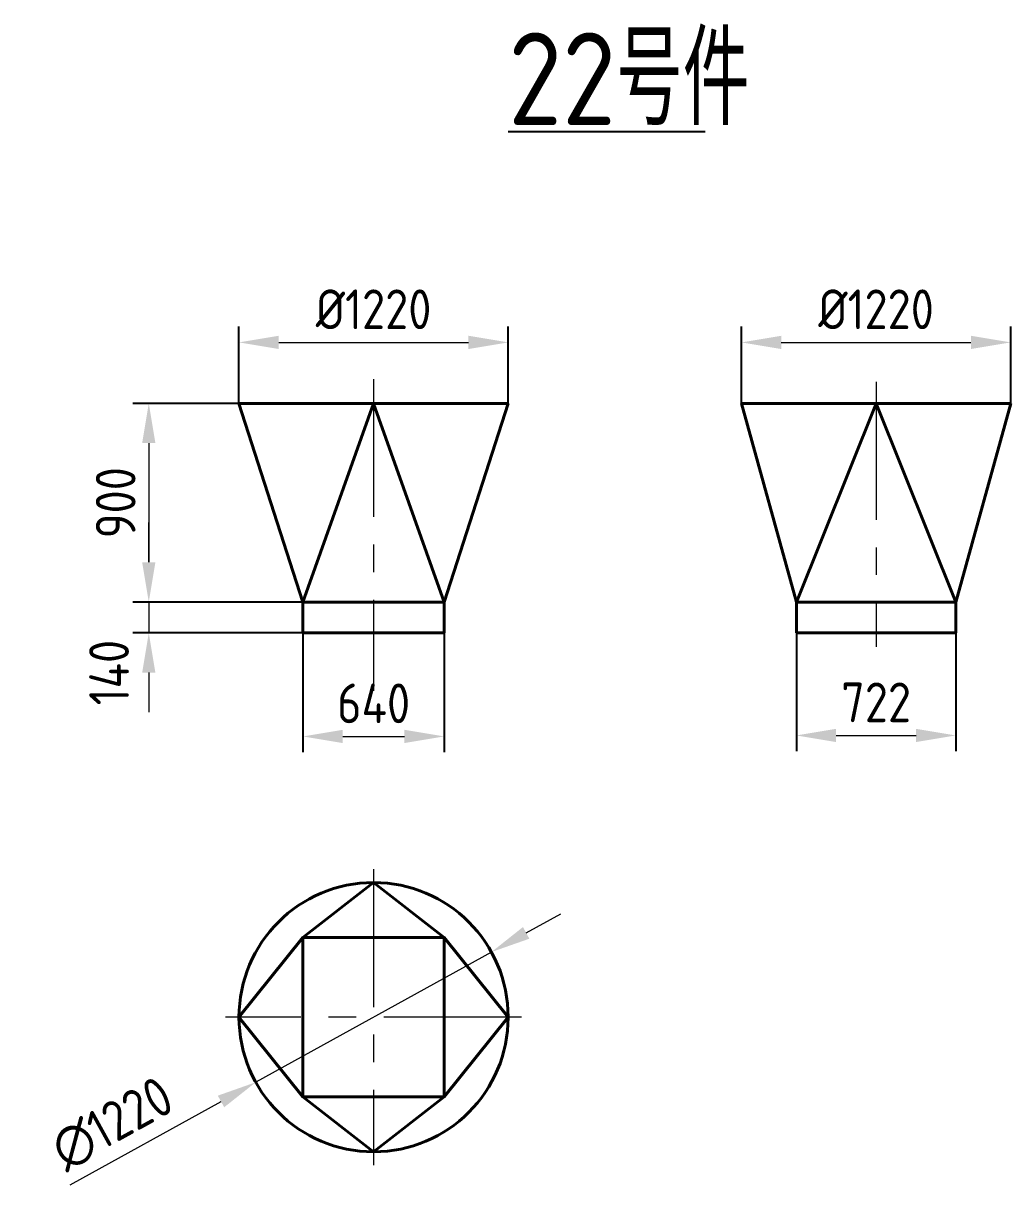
# Model space of a CAD drawing. Header units: millimetres. Extents: x 188205 to 604756, y -401673 to 15123.
# Drawn here: x 393468 to 397943, y -139923 to -134641 of the extents above; entities that cross this region are included whole.
import ezdxf

# ---------------------------------------------------------------- set-up
doc = ezdxf.new("R2010")
doc.units = ezdxf.units.MM
doc.header["$LTSCALE"] = 500
doc.linetypes.add('CENTER', pattern=[2, 1.25, -0.25, 0.25, -0.25])
for name, color, linetype, lineweight in [('BIAOZHU', 3, 'Continuous', 25), ('SHI', 7, 'Continuous', 40), ('ZHONG', 1, 'CENTER', 20)]:
    doc.layers.add(name, color=color, linetype=linetype, lineweight=lineweight)
doc.styles.add('GB', font='gbenor.shx', dxfattribs={"bigfont": 'gbcbig.shx'})
doc.dimstyles.new('GB1-60', dxfattribs={"dimscale": 60, "dimtxt": 3, "dimasz": 3, "dimexe": 1.2, "dimexo": 0, "dimgap": 1, "dimtad": 1, "dimrnd": 1, "dimzin": 12, "dimdsep": 46, "dimtxsty": 'GB', "dimcen": 3.5, "dimclrd": 3, "dimclre": 3, "dimclrt": 3, "dimadec": 0, "dimazin": 0, "dimtfac": 1, "dimtmove": 0, "dimatfit": 3, "dimfxl": 0, "dimtolj": 1, "dimtzin": 0, "dimlwd": 18, "dimarcsym": 0})

# ---------------------------------------------------------------- blocks, each defined once
blk = doc.blocks.new('*D408')
at = {"layer": 'BIAOZHU', "color": 3, "lineweight": -2}
for p, q in [((394445.7, -136364), (393964.9, -136364)), ((394735.7, -137264), (393964.9, -137264))]:
    blk.add_line(p, q, dxfattribs=at)
at = {"layer": 'BIAOZHU', "color": 3, "lineweight": 18}
blk.add_line((394036.9, -136544), (394036.9, -137084), dxfattribs=at)
at = {"layer": 'BIAOZHU', "color": 3}
for points in [[(394006.9, -136544), (394066.9, -136544), (394036.9, -136364)], [(394006.9, -137084), (394066.9, -137084), (394036.9, -137264)]]:
    blk.add_solid(points, dxfattribs=at)
at = {"layer": 'Defpoints', "color": 0}
for p in [(394445.7, -136364), (394036.9, -137264), (394735.7, -137264)]:
    blk.add_point(p, dxfattribs=at)
at = {"layer": 'BIAOZHU', "color": 3, "insert": (393886.9, -136814), "char_height": 180, "attachment_point": 5, "rotation": 90, "style": 'GB'}
blk.add_mtext('\\A1;900', dxfattribs=at)
blk = doc.blocks.new('*D409')
at = {"layer": 'BIAOZHU', "color": 3, "lineweight": 18}
for p, q in [((394036.9, -137084), (394036.9, -136904)), ((394036.9, -137264), (394036.9, -137404)), ((394036.9, -137584), (394036.9, -137764))]:
    blk.add_line(p, q, dxfattribs=at)
at = {"layer": 'BIAOZHU', "color": 3, "lineweight": -2}
for p, q in [((394735.7, -137264), (393964.9, -137264)), ((394735.7, -137404), (393964.9, -137404))]:
    blk.add_line(p, q, dxfattribs=at)
at = {"layer": 'BIAOZHU', "color": 3}
for points in [[(394006.9, -137084), (394066.9, -137084), (394036.9, -137264)], [(394006.9, -137584), (394066.9, -137584), (394036.9, -137404)]]:
    blk.add_solid(points, dxfattribs=at)
at = {"layer": 'Defpoints', "color": 0}
for p in [(394735.7, -137264), (394036.9, -137404), (394735.7, -137404)]:
    blk.add_point(p, dxfattribs=at)
at = {"layer": 'BIAOZHU', "color": 3, "insert": (393856.9, -137584), "char_height": 180, "attachment_point": 5, "rotation": 90, "style": 'GB'}
blk.add_mtext('\\A1;140', dxfattribs=at)
blk = doc.blocks.new('*D410')
at = {"layer": 'BIAOZHU', "color": 3, "lineweight": -2}
for p, q in [((394445.7, -136364), (394445.7, -136015.3)), ((395665.7, -136364), (395665.7, -136015.3))]:
    blk.add_line(p, q, dxfattribs=at)
at = {"layer": 'BIAOZHU', "color": 3, "lineweight": 18}
blk.add_line((394625.7, -136087.3), (395485.7, -136087.3), dxfattribs=at)
at = {"layer": 'BIAOZHU', "color": 3}
for points in [[(394625.7, -136057.3), (394625.7, -136117.3), (394445.7, -136087.3)], [(395485.7, -136057.3), (395485.7, -136117.3), (395665.7, -136087.3)]]:
    blk.add_solid(points, dxfattribs=at)
at = {"layer": 'Defpoints', "color": 0}
for p in [(395665.7, -136087.3), (394445.7, -136364), (395665.7, -136364)]:
    blk.add_point(p, dxfattribs=at)
at = {"layer": 'BIAOZHU', "color": 3, "insert": (395055.7, -135937.3), "char_height": 180, "attachment_point": 5, "style": 'GB'}
blk.add_mtext('\\A1;%%c1220', dxfattribs=at)
blk = doc.blocks.new('*D411')
at = {"layer": 'BIAOZHU', "color": 3, "lineweight": -2}
for p, q in [((396723.1, -136364), (396723.1, -136015.3)), ((397943.1, -136364), (397943.1, -136015.3))]:
    blk.add_line(p, q, dxfattribs=at)
at = {"layer": 'BIAOZHU', "color": 3, "lineweight": 18}
blk.add_line((396903.1, -136087.3), (397763.1, -136087.3), dxfattribs=at)
at = {"layer": 'BIAOZHU', "color": 3}
for points in [[(396903.1, -136057.3), (396903.1, -136117.3), (396723.1, -136087.3)], [(397763.1, -136057.3), (397763.1, -136117.3), (397943.1, -136087.3)]]:
    blk.add_solid(points, dxfattribs=at)
at = {"layer": 'Defpoints', "color": 0}
for p in [(397943.1, -136087.3), (396723.1, -136364), (397943.1, -136364)]:
    blk.add_point(p, dxfattribs=at)
at = {"layer": 'BIAOZHU', "color": 3, "insert": (397333.1, -135937.3), "char_height": 180, "attachment_point": 5, "style": 'GB'}
blk.add_mtext('\\A1;%%c1220', dxfattribs=at)
blk = doc.blocks.new('*D412')
at = {"layer": 'BIAOZHU', "color": 3, "lineweight": 18}
for p, q in [((395747.1, -138763.7), (395904.7, -138676.6)), ((395589.6, -138850.7), (394521.7, -139440.7)), ((393681.3, -139905), (394364.2, -139527.7))]:
    blk.add_line(p, q, dxfattribs=at)
at = {"layer": 'BIAOZHU', "color": 3}
for points in [[(395732.6, -138737.4), (395761.7, -138790), (395589.6, -138850.7)], [(394349.7, -139501.5), (394378.7, -139554), (394521.7, -139440.7)]]:
    blk.add_solid(points, dxfattribs=at)
at = {"layer": 'Defpoints', "color": 0}
for p in [(395589.6, -138850.7), (394521.7, -139440.7)]:
    blk.add_point(p, dxfattribs=at)
at = {"layer": 'BIAOZHU', "color": 3, "insert": (393871.4, -139628.6), "char_height": 180, "attachment_point": 5, "rotation": 28.9185, "style": 'GB'}
blk.add_mtext('\\A1;∅1220', dxfattribs=at)
blk = doc.blocks.new('*D413')
at = {"layer": 'BIAOZHU', "color": 3, "lineweight": -2}
for p, q in [((394735.7, -137404), (394735.7, -137945.3)), ((395375.7, -137404), (395375.7, -137945.3))]:
    blk.add_line(p, q, dxfattribs=at)
at = {"layer": 'BIAOZHU', "color": 3, "lineweight": 18}
blk.add_line((394915.7, -137873.3), (395195.7, -137873.3), dxfattribs=at)
at = {"layer": 'BIAOZHU', "color": 3}
for points in [[(394915.7, -137843.3), (394915.7, -137903.3), (394735.7, -137873.3)], [(395195.7, -137843.3), (395195.7, -137903.3), (395375.7, -137873.3)]]:
    blk.add_solid(points, dxfattribs=at)
at = {"layer": 'Defpoints', "color": 0}
for p in [(394735.7, -137404), (395375.7, -137404), (395375.7, -137873.3)]:
    blk.add_point(p, dxfattribs=at)
at = {"layer": 'BIAOZHU', "color": 3, "insert": (395055.7, -137723.3), "char_height": 180, "attachment_point": 5, "style": 'GB'}
blk.add_mtext('\\A1;640', dxfattribs=at)
blk = doc.blocks.new('*D414')
at = {"layer": 'BIAOZHU', "color": 3, "lineweight": -2}
for p, q in [((396972.1, -137404.2), (396972.1, -137940.8)), ((397694.1, -137404.2), (397694.1, -137940.8))]:
    blk.add_line(p, q, dxfattribs=at)
at = {"layer": 'BIAOZHU', "color": 3, "lineweight": 18}
blk.add_line((397152.1, -137868.8), (397514.1, -137868.8), dxfattribs=at)
at = {"layer": 'BIAOZHU', "color": 3}
for points in [[(397152.1, -137838.8), (397152.1, -137898.8), (396972.1, -137868.8)], [(397514.1, -137838.8), (397514.1, -137898.8), (397694.1, -137868.8)]]:
    blk.add_solid(points, dxfattribs=at)
at = {"layer": 'Defpoints', "color": 0}
for p in [(396972.1, -137404.2), (397694.1, -137404.2), (397694.1, -137868.8)]:
    blk.add_point(p, dxfattribs=at)
at = {"layer": 'BIAOZHU', "color": 3, "insert": (397333.1, -137718.8), "char_height": 180, "attachment_point": 5, "style": 'GB'}
blk.add_mtext('\\A1;722', dxfattribs=at)

msp = doc.modelspace()

# ---------------------------------------------------------------- linework, layer by layer
at = {"layer": 'BIAOZHU'}
msp.add_line((395665.723, -135131.79), (396558.552, -135131.79), dxfattribs=at)
at = {"layer": 'SHI'}
for p, q in [((394445.654, -136364.022), (395665.654, -136364.022)), ((394445.654, -136364.022), (394735.654, -137264.022)), ((394735.654, -137264.022), (395055.654, -136364.022)), ((395055.654, -136364.022), (395375.654, -137264.022)), ((395665.654, -136364.022), (395375.654, -137264.022)), ((397943.074, -136364.197), (396723.074, -136364.197)), ((396972.074, -137264.197), (396723.074, -136364.197)), ((396972.074, -137264.197), (397333.074, -136364.197)), ((397333.074, -136364.197), (397694.074, -137264.197)), ((397694.074, -137264.197), (397943.074, -136364.197)), ((394735.654, -137264.022), (395375.654, -137264.022)), ((394735.654, -137264.022), (394735.654, -137404.022)), ((395375.654, -137404.022), (395375.654, -137264.022)), ((397694.074, -137264.197), (396972.074, -137264.197)), ((396972.074, -137264.197), (396972.074, -137404.197)), ((397694.074, -137404.197), (397694.074, -137264.197)), ((394735.654, -137404.022), (395375.654, -137404.022)), ((396972.074, -137404.197), (397694.074, -137404.197)), ((395055.654, -138535.707), (394735.654, -138784.707)), ((395375.654, -138784.707), (395055.654, -138535.707)), ((394735.654, -138784.707), (394445.654, -139145.707)), ((395375.654, -138784.707), (394735.654, -138784.707)), ((394735.654, -138784.707), (394735.654, -139506.707)), ((395375.654, -138784.707), (395375.654, -139506.707)), ((395665.654, -139145.707), (395375.654, -138784.707)), ((394445.654, -139145.707), (394735.654, -139506.707)), ((395375.654, -139506.707), (395665.654, -139145.707)), ((395375.654, -139506.707), (394735.654, -139506.707)), ((394735.654, -139506.707), (395055.654, -139755.707)), ((395055.654, -139755.707), (395375.654, -139506.707))]:
    msp.add_line(p, q, dxfattribs=at)
msp.add_circle((395055.654, -139145.707), 610, dxfattribs=at)
at = {"layer": 'ZHONG'}
for p, q in [((395055.654, -136253.504), (395055.654, -137666.792)), ((397333.074, -136266.251), (397333.074, -137467.324))]:
    msp.add_line(p, q, dxfattribs=at)
at = {"layer": 'ZHONG', "linetype": 'CENTER'}
for p, q in [((395055.654, -138474.707), (395055.654, -139816.707)), ((395726.654, -139145.707), (394384.654, -139145.707))]:
    msp.add_line(p, q, dxfattribs=at)

# ---------------------------------------------------------------- texts
at = {"layer": 'BIAOZHU', "style": 'GB'}
msp.add_text('22号件', height=420, dxfattribs=at).set_placement((395665.723, -135102.736))

# ---------------------------------------------------------------- dimensions: what is measured, and where the dimension line sits
at = {"layer": 'BIAOZHU'}
for base, p1, p2, picture, middle in [((395665.654, -136087.347), (394445.654, -136364.022), (395665.654, -136364.022), '*D410', (395055.654, -135937.347)), ((397943.074, -136087.347), (396723.074, -136364.022), (397943.074, -136364.022), '*D411', (397333.074, -135937.347))]:
    dim = msp.add_linear_dim(base=base, p1=p1, p2=p2, dimstyle='GB1-60', override={"dimpost": '%%c<>'}, dxfattribs=at)
    dim.commit()
    dim.dimension.update_dxf_attribs({"geometry": picture, "text_midpoint": middle})
dim = msp.add_linear_dim(base=(394036.942, -137264.022), p1=(394445.654, -136364.022), p2=(394735.654, -137264.022), angle=90, dimstyle='GB1-60', dxfattribs=at)
dim.commit()
dim.dimension.update_dxf_attribs({"geometry": '*D408', "text_midpoint": (393886.942, -136814.022)})
dim = msp.add_linear_dim(base=(394036.942, -137404.022), p1=(394735.654, -137264.022), p2=(394735.654, -137404.022), angle=90, dimstyle='GB1-60', override={"dimtmove": 1}, dxfattribs=at)
dim.commit()
dim.dimension.update_dxf_attribs({"geometry": '*D409', "text_midpoint": (394006.942, -137584.022), "dimtype": 160})
for base, p1, p2, picture, middle in [((395375.654, -137873.287), (394735.654, -137404.022), (395375.654, -137404.022), '*D413', (395055.654, -137723.287)), ((397694.074, -137868.772), (396972.074, -137404.197), (397694.074, -137404.197), '*D414', (397333.074, -137718.772))]:
    dim = msp.add_linear_dim(base=base, p1=p1, p2=p2, dimstyle='GB1-60', dxfattribs=at)
    dim.commit()
    dim.dimension.update_dxf_attribs({"geometry": picture, "text_midpoint": middle})
dim = msp.add_diameter_dim_2p(p1=(395589.592, -138850.733), p2=(394521.716, -139440.682), dimstyle='GB1-60', dxfattribs=at)
dim.commit()
dim.dimension.update_dxf_attribs({"geometry": '*D412', "text_midpoint": (393871.425, -139628.566)})

doc.saveas('drawing.dxf')
